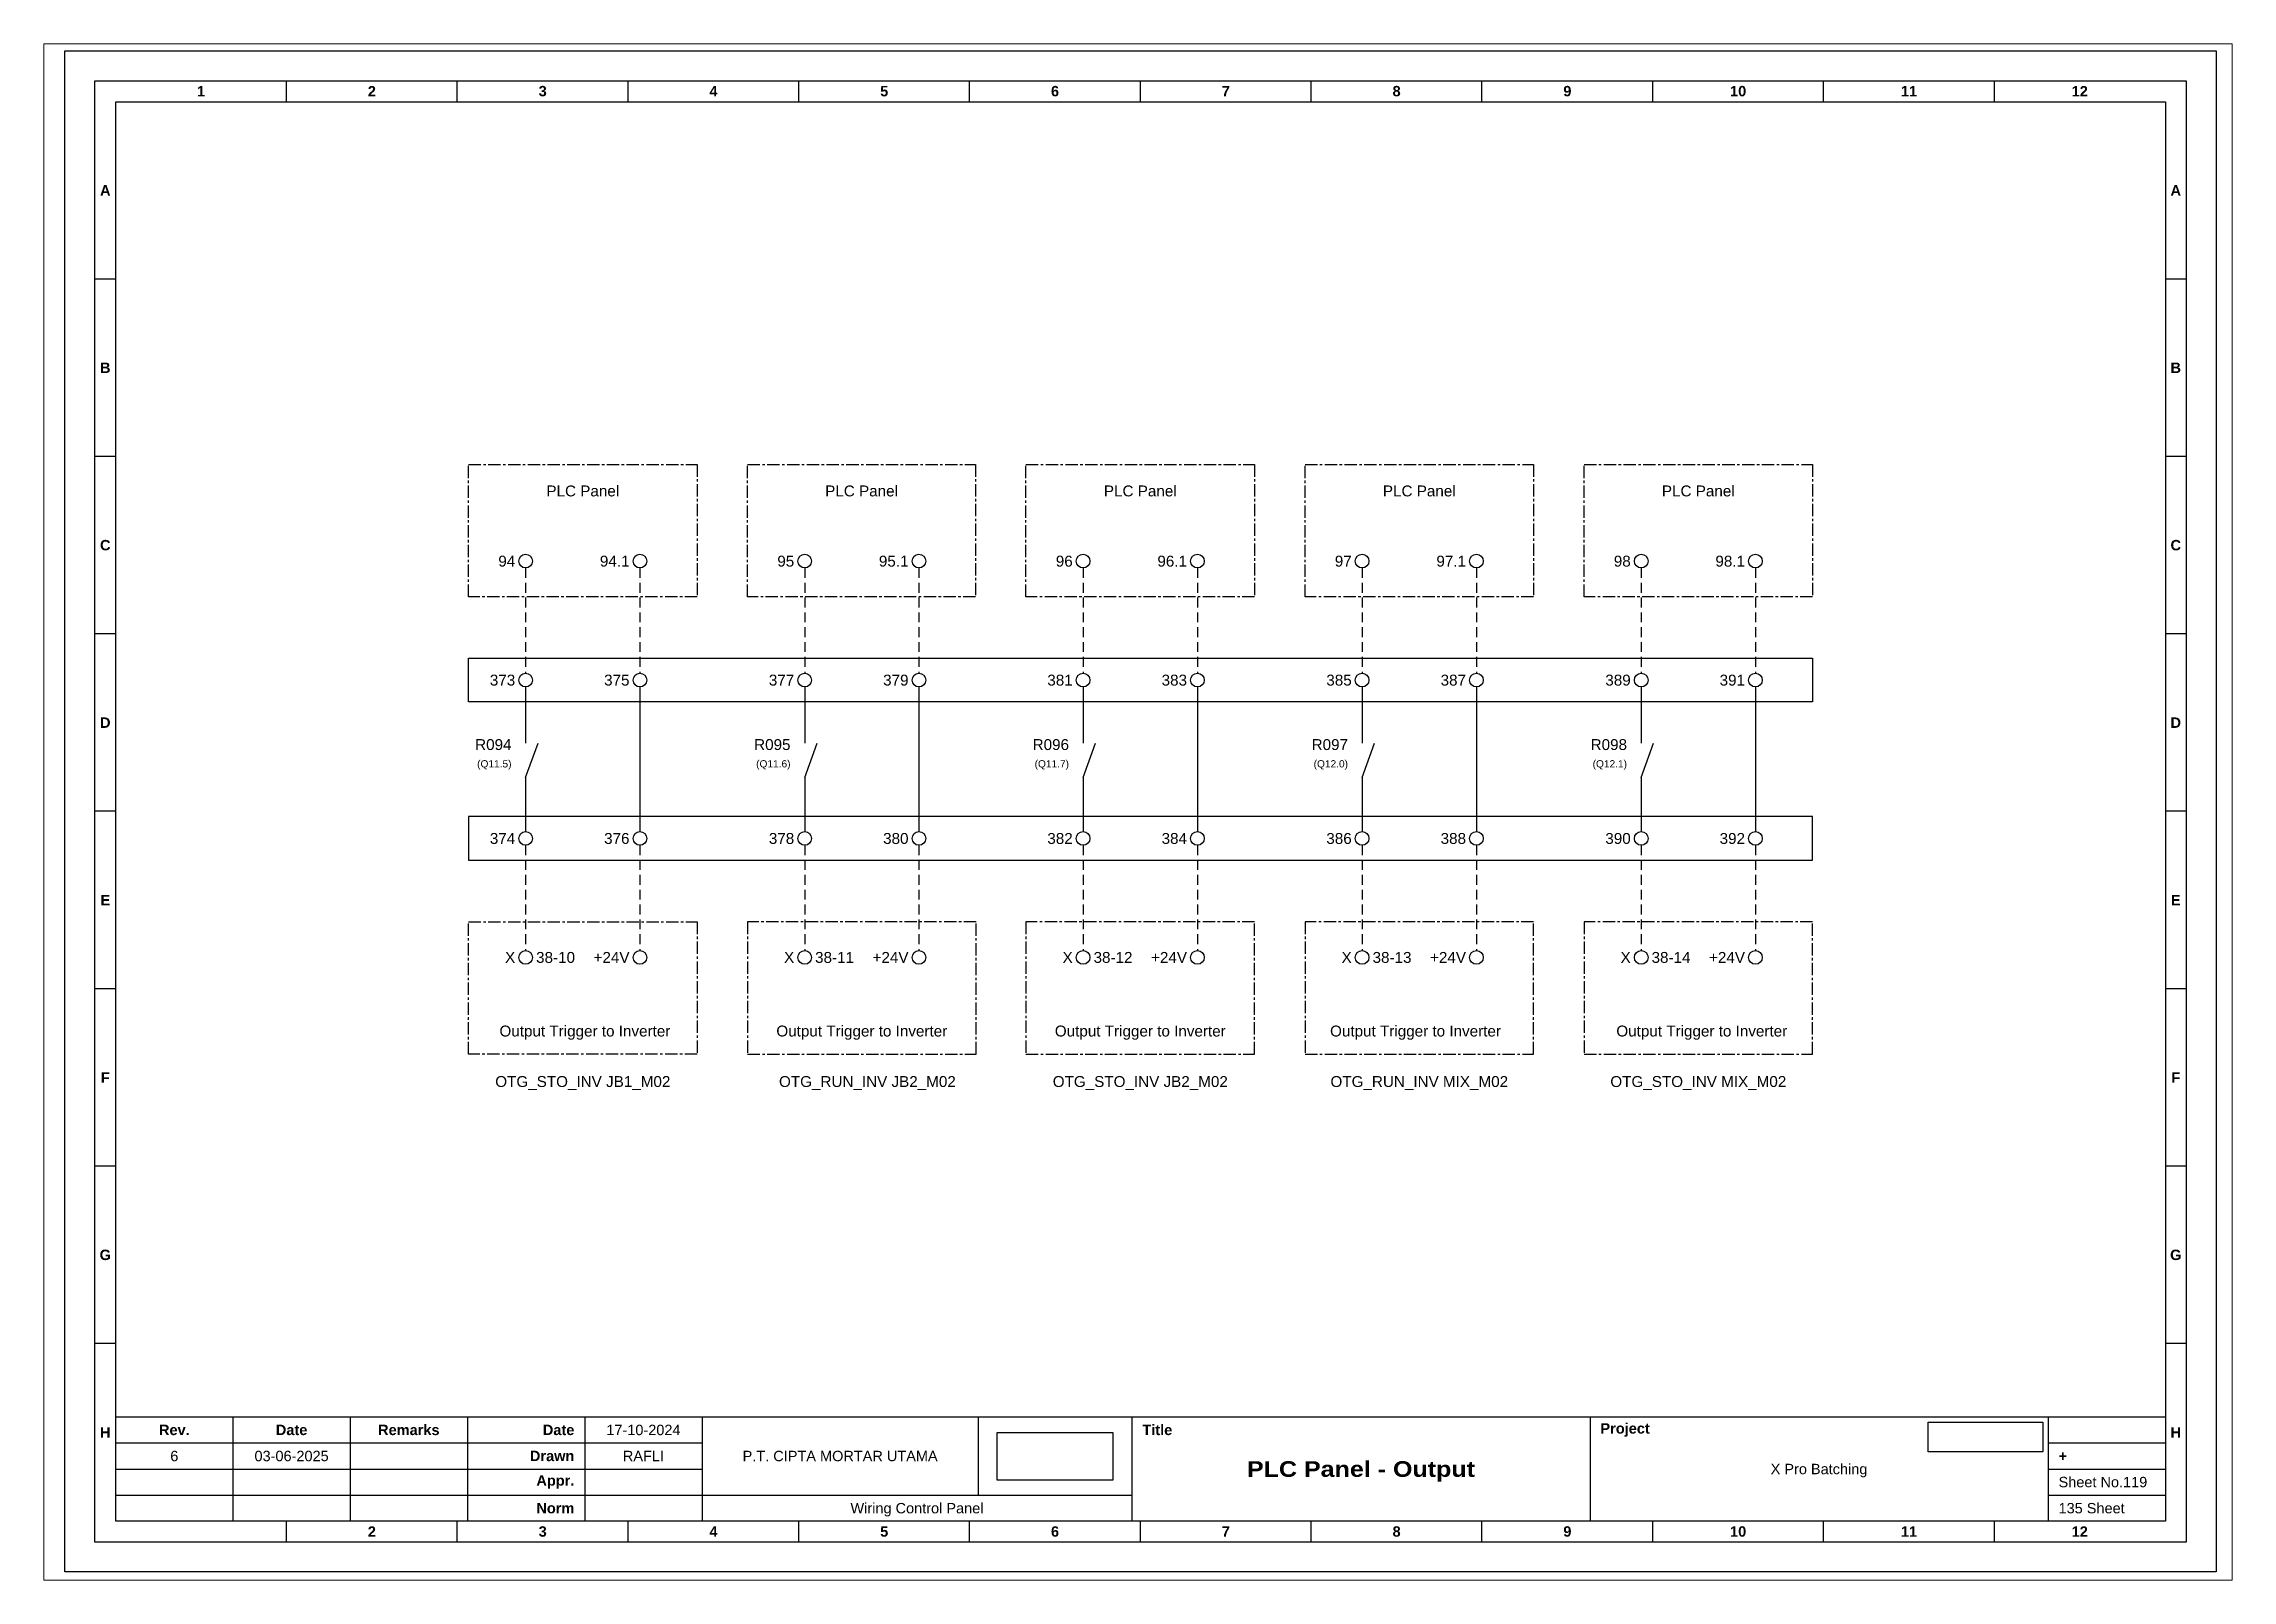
# Paper-space layout '119' of a CAD drawing. Header units: millimetres. Extents: x 0 to 291, y 0 to 204.
# The model-space entities are those that its viewports show. They can reach past a viewport. Long polylines and large blocks are cut down to what shows.
import ezdxf
from ezdxf.enums import TextEntityAlignment as Align

# ---------------------------------------------------------------- set-up
doc = ezdxf.new("R2010")
doc.units = ezdxf.units.MM
doc.linetypes.add('CENTER', pattern=[50.8, 31.75, -6.35, 6.35, -6.35])
doc.linetypes.add('HIDDEN', pattern=[9.525, 6.35, -3.175])
doc.layers.add('MU Project Line', color=7, linetype='Continuous', true_color=0xfefefe)
doc.styles.add('Bold', font='ariblk.ttf', dxfattribs={"height": 25.4})
doc.styles.get("Standard").update_dxf_attribs({"font": 'arial.ttf'})
picture_1 = doc.add_image_def('image1.png', size_in_pixel=(2048, 847))
picture_2 = doc.add_image_def('image2.png', size_in_pixel=(2092, 542))

# ---------------------------------------------------------------- blocks, each defined once
blk = doc.blocks.new('KOP MU PROJECT')
at = {"color": 6, "ltscale": 50}
for p, q in [((27.74, 184.05), (27.74, 186.66)), ((49.13, 184.05), (49.13, 186.66)), ((70.51, 184.05), (70.51, 186.66)), ((91.89, 184.05), (91.89, 186.66)), ((113.27, 184.05), (113.27, 186.66)), ((134.66, 184.05), (134.66, 186.66)), ((156.04, 184.05), (156.04, 186.66)), ((177.42, 184.05), (177.42, 186.66)), ((198.8, 184.05), (198.8, 186.66)), ((220.19, 184.05), (220.19, 186.66)), ((241.57, 184.05), (241.57, 186.66)), ((6.36, 161.84), (3.75, 161.84)), ((265.59, 161.84), (262.98, 161.84)), ((6.36, 139.63), (3.75, 139.63)), ((265.59, 139.63), (262.98, 139.63)), ((6.36, 117.42), (3.75, 117.42)), ((265.59, 117.42), (262.98, 117.42)), ((6.36, 95.22), (3.75, 95.22)), ((265.59, 95.22), (262.98, 95.22)), ((6.36, 73.01), (3.75, 73.01)), ((265.59, 73.01), (262.98, 73.01)), ((6.36, 50.8), (3.75, 50.8)), ((265.59, 50.8), (262.98, 50.8)), ((6.36, 28.59), (3.75, 28.59)), ((265.59, 28.59), (262.98, 28.59)), ((27.74, 3.75), (27.74, 6.36)), ((49.13, 3.75), (49.13, 6.36)), ((70.51, 3.75), (70.51, 6.36)), ((91.89, 3.75), (91.89, 6.36)), ((113.27, 3.75), (113.27, 6.36)), ((134.66, 3.75), (134.66, 6.36)), ((156.04, 3.75), (156.04, 6.36)), ((177.42, 3.75), (177.42, 6.36)), ((198.8, 3.75), (198.8, 6.36)), ((220.19, 3.75), (220.19, 6.36)), ((241.57, 3.75), (241.57, 6.36))]:
    blk.add_line(p, q, dxfattribs=at)
at = {"ltscale": 50}
for p, q in [((6.36, 19.41), (262.98, 19.41)), ((21.04, 19.41), (21.04, 6.36)), ((35.72, 19.41), (35.72, 6.36)), ((50.41, 19.41), (50.41, 6.36)), ((65.09, 19.41), (65.09, 6.36)), ((79.77, 19.41), (79.77, 6.36)), ((114.35, 19.41), (114.35, 9.62)), ((133.6, 19.41), (133.6, 6.36)), ((190.95, 19.41), (190.95, 6.36)), ((248.3, 19.41), (248.3, 6.36)), ((6.36, 16.15), (79.77, 16.15)), ((248.3, 16.15), (262.98, 16.15)), ((6.36, 12.89), (79.77, 12.89)), ((248.3, 12.89), (262.98, 12.89)), ((6.36, 9.62), (133.6, 9.62)), ((248.3, 9.62), (262.98, 9.62))]:
    blk.add_line(p, q, dxfattribs=at)
at = {"color": 1, "ltscale": 50}
blk.add_lwpolyline([(269.34, 0), (0, 0), (0, 190.41), (269.34, 190.41)], close=True, dxfattribs=at)
at = {"color": 6, "ltscale": 50}
for points in [[(265.59, 3.75), (3.75, 3.75), (3.75, 186.66), (265.59, 186.66)], [(262.98, 6.36), (6.36, 6.36), (6.36, 184.05), (262.98, 184.05)]]:
    blk.add_lwpolyline(points, close=True, dxfattribs=at)
at = {"ltscale": 50, "char_height": 1.305, "attachment_point": 4}
for s, width, heights, insert in [('\\pxqc;{\\fArial|b1|i0|c0|p34;1}', 21.3825, [2.51], (6.36, 185.36)), ('\\pxqc;{\\fArial|b1|i0|c0|p34;2}', 21.3825, [2.51], (27.74, 185.36)), ('\\pxqc;{\\fArial|b1|i0|c0|p34;3}', 21.3825, [2.51], (49.13, 185.36)), ('\\pxqc;{\\fArial|b1|i0|c0|p34;4}', 21.3825, [2.51], (70.51, 185.36)), ('\\pxqc;{\\fArial|b1|i0|c0|p34;5}', 21.3825, [2.51], (91.89, 185.36)), ('\\pxqc;{\\fArial|b1|i0|c0|p34;6}', 21.3825, [2.51], (113.27, 185.36)), ('\\pxqc;{\\fArial|b1|i0|c0|p34;7}', 21.3825, [2.51], (134.66, 185.36)), ('\\pxqc;{\\fArial|b1|i0|c0|p34;8}', 21.3825, [2.51], (156.04, 185.36)), ('\\pxqc;{\\fArial|b1|i0|c0|p34;9}', 21.3825, [2.51], (177.42, 185.36)), ('\\pxqc;{\\fArial|b1|i0|c0|p34;10}', 21.3825, [2.51], (198.8, 185.36)), ('\\pxqc;{\\fArial|b1|i0|c0|p34;11}', 21.3825, [2.51], (220.19, 185.36)), ('\\pxqc;{\\fArial|b1|i0|c0|p34;12}', 21.3825, [2.51], (241.57, 185.36)), ('\\pxqc;{\\fArial|b1|i0|c0|p34;A}', 2.61, [2.51], (3.75, 172.95)), ('\\pxqc;{\\fArial|b1|i0|c0|p34;A}', 2.61, [2.51], (262.98, 172.95)), ('\\pxqc;{\\fArial|b1|i0|c0|p34;B}', 2.61, [2.51], (3.75, 150.74)), ('\\pxqc;{\\fArial|b1|i0|c0|p34;B}', 2.61, [2.51], (262.98, 150.74)), ('\\pxqc;{\\fArial|b1|i0|c0|p34;C}', 2.61, [2.51], (3.75, 128.53)), ('\\pxqc;{\\fArial|b1|i0|c0|p34;C}', 2.61, [2.51], (262.98, 128.53)), ('\\pxqc;{\\fArial|b1|i0|c0|p34;D}', 2.61, [2.51], (3.75, 106.32)), ('\\pxqc;{\\fArial|b1|i0|c0|p34;D}', 2.61, [2.51], (262.98, 106.32)), ('\\pxqc;{\\fArial|b1|i0|c0|p34;E}', 2.61, [2.51], (3.75, 84.11)), ('\\pxqc;{\\fArial|b1|i0|c0|p34;E}', 2.61, [2.51], (262.98, 84.11)), ('\\pxqc;{\\fArial|b1|i0|c0|p34;F}', 2.61, [2.51], (3.75, 61.9)), ('\\pxqc;{\\fArial|b1|i0|c0|p34;F}', 2.61, [2.51], (262.98, 61.9)), ('\\pxqc;{\\fArial|b1|i0|c0|p34;G}', 2.61, [2.51], (3.75, 39.69)), ('\\pxqc;{\\fArial|b1|i0|c0|p34;G}', 2.61, [2.51], (262.98, 39.69)), ('\\pxqc;{\\fArial|b1|i0|c0|p34;H}', 2.61, [2.51], (3.75, 17.47)), ('\\pxqc;{\\fArial|b1|i0|c0|p34;Rev.}', 14.6811, [2.88], (6.36, 17.78)), ('\\pxqc;{\\fArial|b1|i0|c0|p34;Date}', 14.6811, [2.88], (21.04, 17.78)), ('\\pxqc;{\\fArial|b1|i0|c0|p34;Remarks}', 14.6811, [2.88], (35.72, 17.78)), ('\\pxqr;{\\fArial|b1|i0|c0|p34;Date}', 13.3761, [2.88], (50.41, 17.78)), ('\\pxql;{\\fArial|b1|i0|c0|p34;Title}', 50.2419, [2.88], (134.9, 17.78)), ('\\pxql;{\\fArial|b1|i0|c0|p34;Project}', 50.2419, [2.88], (192.25, 17.78)), ('\\pxqc;{\\fArial|b1|i0|c0|p34;H}', 2.61, [2.51], (262.98, 17.47)), ('\\pxqr;{\\fArial|b1|i0|c0|p34;Drawn}', 13.3761, [2.88], (50.41, 14.52)), ('\\pxql;{\\fArial|b1|i0|c0|p34;+}', 14.6811, [2.88], (249.61, 14.52)), ('\\pxqr;{\\fArial|b1|i0|c0|p34;Appr.}', 13.3761, [2.88], (50.41, 11.26)), ('\\pxqr;{\\fArial|b1|i0|c0|p34;Norm}', 13.3761, [2.88], (50.41, 7.99)), ('\\pxqc;{\\fArial|b1|i0|c0|p34;2}', 21.3825, [2.51], (27.74, 5.06)), ('\\pxqc;{\\fArial|b1|i0|c0|p34;3}', 21.3825, [2.51], (49.13, 5.06)), ('\\pxqc;{\\fArial|b1|i0|c0|p34;4}', 21.3825, [2.51], (70.51, 5.06)), ('\\pxqc;{\\fArial|b1|i0|c0|p34;5}', 21.3825, [2.51], (91.89, 5.06)), ('\\pxqc;{\\fArial|b1|i0|c0|p34;6}', 21.3825, [2.51], (113.27, 5.06)), ('\\pxqc;{\\fArial|b1|i0|c0|p34;7}', 21.3825, [2.51], (134.66, 5.06)), ('\\pxqc;{\\fArial|b1|i0|c0|p34;8}', 21.3825, [2.51], (156.04, 5.06)), ('\\pxqc;{\\fArial|b1|i0|c0|p34;9}', 21.3825, [2.51], (177.42, 5.06)), ('\\pxqc;{\\fArial|b1|i0|c0|p34;10}', 21.3825, [2.51], (198.8, 5.06)), ('\\pxqc;{\\fArial|b1|i0|c0|p34;11}', 21.3825, [2.51], (220.19, 5.06)), ('\\pxqc;{\\fArial|b1|i0|c0|p34;12}', 21.3825, [2.51], (241.57, 5.06))]:
    blk.add_mtext_dynamic_manual_height_columns(s, width=width, gutter_width=0.0326, heights=heights, dxfattribs=dict(at, insert=insert))
at = {"ltscale": 50}
for tag, p in [('DATECREATED', (72.43, 17.78)), ('REV', (13.7, 14.52)), ('REVDATE', (28.38, 14.52)), ('REMARKS', (43.06, 14.52)), ('DRAWN', (72.43, 14.52)), ('COMPANY', (97.06, 14.52)), ('APPR', (72.43, 11.26)), ('PROJECT', (219.62, 12.89)), ('NORM', (72.43, 7.99)), ('DRAWINGCATEGORY', (106.68, 7.99)), ('DESCRIPTION', (162.27, 10.03))]:
    blk.add_attdef(tag, text='', height=1.3, dxfattribs=at).set_placement(p, align=Align.MIDDLE_CENTER)
at = {"ltscale": 50, "style": 'Bold'}
blk.add_attdef('TITLE', text='', height=1.96, dxfattribs=at).set_placement((162.27, 12.89), align=Align.MIDDLE_CENTER)
at = {"ltscale": 50}
for tag, p in [('SHEETNUMBER', (249.61, 11.26)), ('TOTALSHEET', (249.61, 7.99))]:
    blk.add_attdef(tag, text='', height=1.3, dxfattribs=at).set_placement(p, align=Align.MIDDLE_LEFT)
image = blk.add_image(picture_1, insert=(116.72, 11.48), size_in_units=(14.5, 6), dxfattribs=at)
image.dxf.flags = 15
image = blk.add_image(picture_2, insert=(233.29, 15.04), size_in_units=(14.36, 3.72), dxfattribs=at)
image.dxf.flags = 15

msp = doc.modelspace()

# ---------------------------------------------------------------- linework, layer by layer
at = {"linetype": 'HIDDEN', "ltscale": 0.2}
for p, q in [((10936.91, 5886.04), (10936.91, 5871.55)), ((10952.65, 5886.04), (10952.65, 5871.55)), ((10975.32, 5886.04), (10975.32, 5871.55)), ((10991.05, 5886.04), (10991.05, 5871.55)), ((11013.64, 5886.04), (11013.64, 5871.55)), ((11029.38, 5886.04), (11029.38, 5871.55)), ((11052.04, 5886.04), (11052.04, 5871.55)), ((11067.78, 5886.04), (11067.78, 5871.55)), ((11090.45, 5886.04), (11090.45, 5871.55)), ((11106.18, 5886.04), (11106.18, 5871.55)), ((10936.91, 5847.88), (10936.91, 5833.39)), ((10952.65, 5847.88), (10952.65, 5833.39)), ((10975.32, 5847.88), (10975.32, 5833.39)), ((10991.05, 5847.88), (10991.05, 5833.39)), ((11013.64, 5847.88), (11013.64, 5833.39)), ((11029.38, 5847.88), (11029.38, 5833.39)), ((11052.04, 5847.88), (11052.04, 5833.39)), ((11067.78, 5847.88), (11067.78, 5833.39)), ((11090.45, 5847.88), (11090.45, 5833.39)), ((11106.18, 5847.88), (11106.18, 5833.39))]:
    msp.add_line(p, q, dxfattribs=at)
at = {"ltscale": 0.2}
for p, q in [((10936.91, 5869.67), (10936.91, 5861.91)), ((10952.65, 5869.67), (10952.65, 5849.76)), ((10975.32, 5869.67), (10975.32, 5861.91)), ((10991.05, 5869.67), (10991.05, 5849.76)), ((11013.64, 5869.67), (11013.64, 5861.91)), ((11029.38, 5869.67), (11029.38, 5849.76)), ((11052.04, 5869.67), (11052.04, 5861.91)), ((11067.78, 5869.67), (11067.78, 5849.76)), ((11090.45, 5869.67), (11090.45, 5861.91)), ((11106.18, 5869.67), (11106.18, 5849.76)), ((10936.91, 5857.21), (10938.63, 5861.91)), ((10975.32, 5857.21), (10977.03, 5861.91)), ((11013.64, 5857.21), (11015.35, 5861.91)), ((11052.04, 5857.21), (11053.75, 5861.91)), ((11090.45, 5857.21), (11092.16, 5861.91)), ((10936.91, 5857.21), (10936.91, 5849.76)), ((10975.32, 5857.21), (10975.32, 5849.76)), ((11013.64, 5857.21), (11013.64, 5849.76)), ((11052.04, 5857.21), (11052.04, 5849.76)), ((11090.45, 5857.21), (11090.45, 5849.76))]:
    msp.add_line(p, q, dxfattribs=at)
at = {"linetype": 'CENTER', "ltscale": 0.05}
for points in [[(10929.05, 5900.3), (10960.52, 5900.3), (10960.52, 5882.08), (10929.05, 5882.08)], [(10967.45, 5900.3), (10998.84, 5900.3), (10998.84, 5882.08), (10967.45, 5882.08)], [(11005.77, 5900.3), (11037.25, 5900.3), (11037.25, 5882.08), (11005.77, 5882.08)], [(11044.18, 5900.3), (11075.65, 5900.3), (11075.65, 5882.08), (11044.18, 5882.08)], [(11082.58, 5900.3), (11114.05, 5900.3), (11114.05, 5882.08), (11082.58, 5882.08)], [(10929.05, 5837.35), (10960.52, 5837.35), (10960.52, 5819.12), (10929.05, 5819.12)], [(10967.45, 5819.12), (10998.92, 5819.12), (10998.92, 5837.35), (10967.45, 5837.35)], [(11005.77, 5819.12), (11037.25, 5819.12), (11037.25, 5837.35), (11005.77, 5837.35)], [(11044.18, 5819.12), (11075.65, 5819.12), (11075.65, 5837.35), (11044.18, 5837.35)], [(11082.58, 5819.12), (11114.05, 5819.12), (11114.05, 5837.35), (11082.58, 5837.35)]]:
    msp.add_lwpolyline(points, close=True, dxfattribs=at)
at = {"ltscale": 0.05}
for points in [[(10929.05, 5873.61), (11114.05, 5873.61), (11114.05, 5867.6), (10929.05, 5867.6)], [(10929.05, 5845.81), (11114.05, 5845.81), (11114.05, 5851.82), (10929.05, 5851.82)]]:
    msp.add_lwpolyline(points, close=True, dxfattribs=at)
for centre in [(10936.91, 5886.98), (10952.65, 5886.98), (10975.32, 5886.98), (10991.05, 5886.98), (11013.64, 5886.98), (11029.38, 5886.98), (11052.04, 5886.98), (11067.78, 5886.98), (11090.45, 5886.98), (11106.18, 5886.98), (10936.91, 5870.61), (10952.65, 5870.61), (10975.32, 5870.61), (10991.05, 5870.61), (11013.64, 5870.61), (11029.38, 5870.61), (11052.04, 5870.61), (11067.78, 5870.61), (11090.45, 5870.61), (11106.18, 5870.61), (10936.91, 5848.82), (10952.65, 5848.82), (10975.32, 5848.82), (10991.05, 5848.82), (11013.64, 5848.82), (11029.38, 5848.82), (11052.04, 5848.82), (11067.78, 5848.82), (11090.45, 5848.82), (11106.18, 5848.82), (10936.91, 5832.45), (10952.65, 5832.45), (10975.32, 5832.45), (10991.05, 5832.45), (11013.64, 5832.45), (11029.38, 5832.45), (11052.04, 5832.45), (11067.78, 5832.45), (11090.45, 5832.45), (11106.18, 5832.45)]:
    msp.add_circle(centre, 0.938)

# ---------------------------------------------------------------- block references
at = {"xscale": 1.099296583304004, "yscale": 1.099296583304004, "zscale": 1.099296583304004}
msp.add_blockref('KOP MU PROJECT', (10873.5, 5747.88), dxfattribs=at).add_auto_attribs({'TITLE': 'PLC Panel - Output', 'PROJECT': 'X Pro Batching', 'COMPANY': 'P.T. CIPTA MORTAR UTAMA', 'DRAWINGCATEGORY': 'Wiring Control Panel', 'DRAWN': 'RAFLI', 'DATECREATED': '17-10-2024', 'REVDATE': '03-06-2025', 'REV': '6', 'SHEETNUMBER': 'Sheet No.119', 'TOTALSHEET': '135 Sheet'})

# ---------------------------------------------------------------- texts
for s, p in [('PLC Panel', (10944.78, 5897.39)), ('PLC Panel', (10983.15, 5897.39)), ('PLC Panel', (11021.51, 5897.39)), ('PLC Panel', (11059.91, 5897.39)), ('PLC Panel', (11098.31, 5897.39)), ('OTG_STO_INV JB1_M02', (10944.78, 5816.12)), ('OTG_RUN_INV JB2_M02', (10983.95, 5816.12)), ('OTG_STO_INV JB2_M02', (11021.51, 5816.12)), ('OTG_RUN_INV MIX_M02', (11059.91, 5816.12)), ('OTG_STO_INV MIX_M02', (11098.31, 5816.12))]:
    msp.add_text(s, height=1.5).set_placement(p, align=Align.TOP_CENTER)
for s, height, p in [('94', 1.5, (10935.48, 5886.98)), ('94.1', 1.5, (10951.21, 5886.98)), ('95', 1.5, (10973.88, 5886.98)), ('95.1', 1.5, (10989.61, 5886.98)), ('96', 1.5, (11012.21, 5886.98)), ('96.1', 1.5, (11027.94, 5886.98)), ('97', 1.5, (11050.61, 5886.98)), ('97.1', 1.5, (11066.34, 5886.98)), ('98', 1.5, (11089.01, 5886.98)), ('98.1', 1.5, (11104.74, 5886.98)), ('373', 1.5, (10935.48, 5870.61)), ('375', 1.5, (10951.21, 5870.61)), ('377', 1.5, (10973.88, 5870.61)), ('379', 1.5, (10989.61, 5870.61)), ('381', 1.5, (11012.21, 5870.61)), ('383', 1.5, (11027.94, 5870.61)), ('385', 1.5, (11050.61, 5870.61)), ('387', 1.5, (11066.34, 5870.61)), ('389', 1.5, (11089.01, 5870.61)), ('391', 1.5, (11104.74, 5870.61)), ('R094', 1.5, (10934.97, 5861.74)), ('R095', 1.5, (10973.37, 5861.74)), ('R096', 1.5, (11011.7, 5861.74)), ('R097', 1.5, (11050.1, 5861.74)), ('R098', 1.5, (11088.5, 5861.74)), ('(Q11.5)', 1, (10934.97, 5859.09)), ('(Q11.6)', 1, (10973.37, 5859.09)), ('(Q11.7)', 1, (11011.7, 5859.09)), ('(Q12.0)', 1, (11050.1, 5859.09)), ('(Q12.1)', 1, (11088.5, 5859.09)), ('374', 1.5, (10935.48, 5848.82)), ('376', 1.5, (10951.21, 5848.82)), ('378', 1.5, (10973.88, 5848.82)), ('380', 1.5, (10989.61, 5848.82)), ('382', 1.5, (11012.21, 5848.82)), ('384', 1.5, (11027.94, 5848.82)), ('386', 1.5, (11050.61, 5848.82)), ('388', 1.5, (11066.34, 5848.82)), ('390', 1.5, (11089.01, 5848.82)), ('392', 1.5, (11104.74, 5848.82)), ('X', 1.5, (10935.48, 5832.45)), ('+24V', 1.5, (10951.21, 5832.45)), ('X', 1.5, (10973.88, 5832.45)), ('+24V', 1.5, (10989.61, 5832.45)), ('X', 1.5, (11012.21, 5832.45)), ('+24V', 1.5, (11027.94, 5832.45)), ('X', 1.5, (11050.61, 5832.45)), ('+24V', 1.5, (11066.34, 5832.45)), ('X', 1.5, (11089.01, 5832.45)), ('+24V', 1.5, (11104.74, 5832.45))]:
    msp.add_text(s, height=height).set_placement(p, align=Align.MIDDLE_RIGHT)
for s, p in [('38-10', (10938.35, 5832.45)), ('38-11', (10976.75, 5832.45)), ('38-12', (11015.08, 5832.45)), ('38-13', (11053.48, 5832.45)), ('38-14', (11091.88, 5832.45))]:
    msp.add_text(s, height=1.5).set_placement(p, align=Align.MIDDLE_LEFT)
for p in [(10945.07, 5821.12), (10983.18, 5821.12), (11021.51, 5821.12), (11059.39, 5821.12), (11098.79, 5821.12)]:
    msp.add_text('Output Trigger to Inverter', height=1.5).set_placement(p, align=Align.BOTTOM_CENTER)

psp = doc.layouts.new('119')

# ---------------------------------------------------------------- viewports
at = {"layer": 'MU Project Line'}
psp.add_viewport(center=(145.54, 102.16), size=(291.09, 204.3193), view_center_point=(11021.19, 5852.46), view_height=211.4248, dxfattribs=at)

doc.saveas('drawing.dxf')
